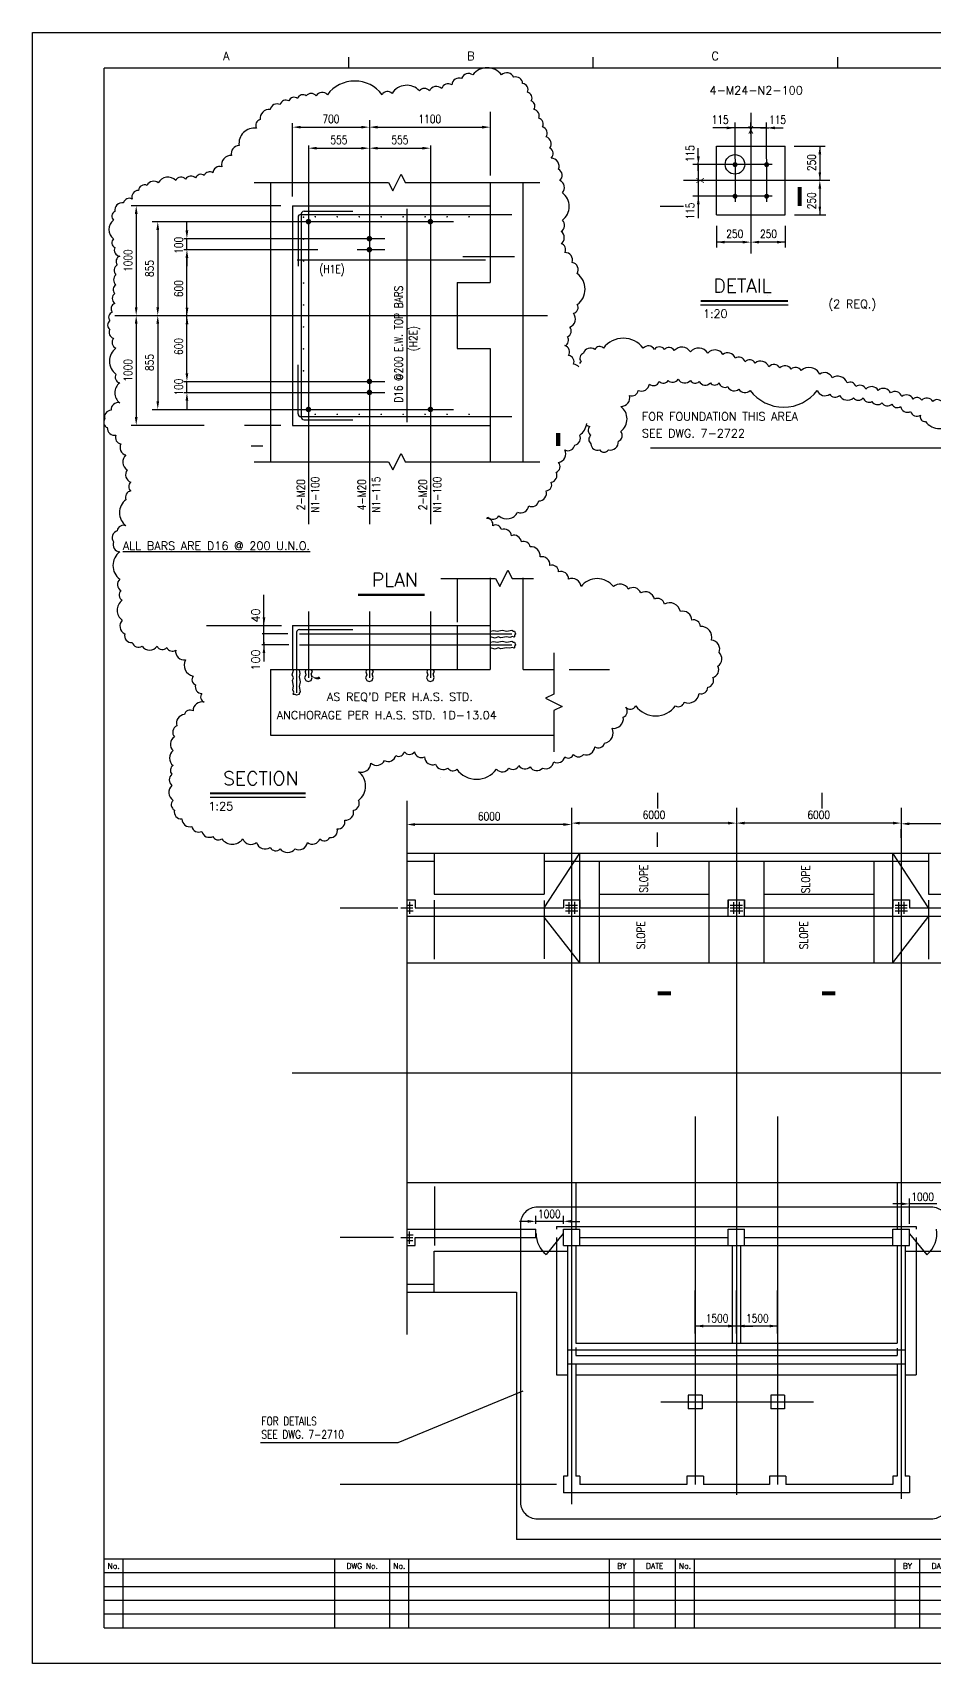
# Model space of a CAD drawing. Extents: x 0 to 84100, y 0 to 59400.
# Drawn here: x 0 to 32830, y 0 to 59400 of the extents above; entities that cross this region are included whole.
import ezdxf
from ezdxf.enums import TextEntityAlignment as Align

# ---------------------------------------------------------------- set-up
doc = ezdxf.new("R2010")
doc.units = 0
doc.header["$LTSCALE"] = 2500
for name, pattern in [('CENTER', [0]), ('DASHED', [0]), ('HIDDEN', [0])]:
    doc.linetypes.add(name, pattern=pattern)
for name, color, linetype in [('BORDER', 7, 'CONTINUOUS'), ('BOUNDLINE', 3, 'CONTINUOUS'), ('CLINE', 7, 'CENTER'), ('CONC', 1, 'CONTINUOUS'), ('CUTLINE', 7, 'CONTINUOUS'), ('DIM', 6, 'CONTINUOUS'), ('REBAR', 2, 'CONTINUOUS'), ('TEXT', 7, 'CONTINUOUS'), ('TEXTM', 1, 'CONTINUOUS')]:
    doc.layers.add(name, color=color, linetype=linetype)
doc.styles.get("Standard").update_dxf_attribs({"font": 'romans', "width": 0.8})

msp = doc.modelspace()

# ---------------------------------------------------------------- linework, layer by layer
at = {"layer": 'BORDER', "color": 0}
for p, q in [((11500, 58500), (11500, 58100)), ((20400, 58500), (20400, 58100)), ((29300, 58500), (29300, 58100)), ((2600, 1300), (2600, 58100)), ((82800, 58100), (2600, 58100)), ((82800, 3800), (2600, 3800)), ((3300, 1300), (3300, 3800)), ((11000, 1300), (11000, 3800)), ((13000, 1300), (13000, 3800)), ((13700, 1300), (13700, 3800)), ((21000, 1300), (21000, 3800)), ((21900, 1300), (21900, 3800)), ((23400, 1300), (23400, 3800)), ((24100, 1300), (24100, 3800)), ((31400, 1300), (31400, 3800)), ((32300, 1300), (32300, 3800)), ((57800, 3300), (2600, 3300)), ((2600, 2800), (57800, 2800)), ((2600, 2300), (57800, 2300)), ((2600, 1800), (57800, 1800)), ((2600, 1300), (82800, 1300))]:
    msp.add_line(p, q, dxfattribs=at)
at = {"layer": 'BORDER', "color": 0, "const_width": 75}
for points in [[(27505, 49628), (24321, 49628)], [(14278, 38921), (11847, 38921)], [(9937, 31687), (6459, 31687)]]:
    msp.add_lwpolyline(points, dxfattribs=at)
at = {"layer": 'BORDER', "color": 0}
for points in [[(27505, 49478), (24321, 49478)], [(9937, 31537), (6459, 31537)]]:
    msp.add_lwpolyline(points, dxfattribs=at)
at = {"layer": 'BOUNDLINE', "color": 0, "linetype": 'DASHED'}
msp.add_lwpolyline([(17777, 5855), (17777, 16029, -0.414214), (18377, 16629), (32715, 16629, -0.414214), (33315, 16029), (33315, 5855, -0.414214), (32715, 5255), (18377, 5255, -0.414214)], format="xyb", close=True, dxfattribs=at)
at = {"layer": 'CLINE', "color": 0}
for p, q in [((16662, 56511), (16662, 54201)), ((26148, 56474), (26148, 51355)), ((12262, 56210), (12262, 41500)), ((10042, 55287), (10042, 41500)), ((14482, 55287), (14482, 41500)), ((25573, 54791), (25573, 53241)), ((26723, 54791), (26723, 53241)), ((26923, 54591), (25373, 54591)), ((29022, 54016), (23697, 54016)), ((26923, 53441), (25373, 53441)), ((4348, 52515), (15317, 52515)), ((5510, 51895), (12822, 51895)), ((5510, 51495), (10380, 51495)), ((11816, 51495), (12822, 51495)), ((2992, 49095), (18748, 49095)), ((5510, 46695), (12822, 46695)), ((5510, 46295), (12822, 46295)), ((4348, 45675), (15317, 45675)), ((22491, 44278), (80916, 44278)), ((13622, 31416), (13622, 11978)), ((25622, 31168), (25622, 6137)), ((11193, 27516), (13295, 27516)), ((13722, 27738), (13722, 27299)), ((19522, 27726), (19522, 27299)), ((19722, 27738), (19722, 27299)), ((25522, 27726), (25522, 27299)), ((25722, 27738), (25722, 27299)), ((31522, 27726), (31522, 27299)), ((31722, 27738), (31722, 27299)), ((9444, 21516), (75997, 21516)), ((24122, 19925), (24122, 6516)), ((27122, 19925), (27122, 6516)), ((13135, 15516), (11193, 15516)), ((13726, 15286), (13726, 15726)), ((13726, 15286), (13726, 15726)), ((13726, 15286), (13726, 15726)), ((13726, 15286), (13726, 15726)), ((28434, 9516), (22874, 9516)), ((19075, 6516), (11193, 6516))]:
    msp.add_line(p, q, dxfattribs=at)
at = {"layer": 'CONC', "color": 0}
for p, q in [((24898, 55266), (27398, 55266)), ((24898, 52766), (24898, 55266)), ((27398, 52766), (27398, 55266)), ((16662, 53942), (16662, 50295)), ((17862, 43769), (17862, 53942)), ((9462, 53095), (16662, 53095)), ((9462, 53095), (9462, 45095)), ((24898, 52766), (27398, 52766)), ((15462, 50295), (16662, 50295)), ((15462, 50295), (15462, 47895)), ((15462, 47895), (16662, 47895)), ((16662, 47895), (16662, 43769)), ((9462, 45095), (16662, 45095)), ((15462, 39520), (15462, 37920)), ((16662, 39544), (16662, 36207)), ((17862, 36207), (17862, 39546)), ((9462, 37807), (9462, 36207)), ((9462, 37807), (16662, 37807)), ((16662, 37597), (16791, 37625)), ((16791, 37625), (16913, 37597)), ((16913, 37597), (17090, 37633)), ((17090, 37633), (17260, 37601)), ((17260, 37601), (17448, 37629)), ((17448, 37629), (17508, 37597)), ((17508, 37597), (17547, 37597)), ((17547, 37597), (17574, 37495)), ((17574, 37495), (17547, 37452)), ((17547, 37452), (17547, 37397)), ((16835, 37346), (16662, 37397)), ((16662, 37197), (16791, 37225)), ((16835, 36946), (16662, 36997)), ((16791, 37225), (16913, 37197)), ((16949, 37397), (16835, 37346)), ((16949, 36997), (16835, 36946)), ((16913, 37197), (17090, 37233)), ((17047, 37353), (16949, 37397)), ((17047, 36953), (16949, 36997)), ((17252, 37393), (17047, 37353)), ((17252, 36993), (17047, 36953)), ((17090, 37233), (17260, 37201)), ((17378, 37373), (17252, 37393)), ((17378, 36973), (17252, 36993)), ((17260, 37201), (17448, 37229)), ((17472, 37401), (17378, 37373)), ((17472, 37001), (17378, 36973)), ((17448, 37229), (17508, 37197)), ((17535, 37377), (17472, 37401)), ((17535, 36977), (17472, 37001)), ((17508, 37197), (17547, 37197)), ((17547, 37397), (17535, 37377)), ((17547, 36997), (17535, 36977)), ((17547, 37197), (17574, 37095)), ((17574, 37095), (17547, 37052)), ((17547, 37052), (17547, 36997)), ((9452, 36008), (9503, 36181)), ((9503, 35894), (9452, 36008)), ((9459, 35796), (9503, 35894)), ((9499, 35591), (9459, 35796)), ((9703, 36181), (9731, 36052)), ((9731, 36052), (9703, 35930)), ((9703, 35930), (9739, 35753)), ((9739, 35753), (9707, 35583)), ((9943, 36013), (9901, 35902)), ((9901, 35902), (9943, 35800)), ((9942, 36207), (9917, 36117)), ((9917, 36117), (9943, 36013)), ((9943, 35800), (10034, 35762)), ((10034, 35762), (10143, 35799)), ((10186, 36126), (10139, 36205)), ((10143, 35799), (10175, 35912)), ((10145, 36046), (10186, 36126)), ((10175, 35912), (10145, 36046)), ((12163, 36013), (12121, 35902)), ((12121, 35902), (12163, 35800)), ((12162, 36207), (12137, 36117)), ((12137, 36117), (12163, 36013)), ((12163, 35800), (12254, 35762)), ((12254, 35762), (12363, 35799)), ((12406, 36126), (12359, 36205)), ((12363, 35799), (12395, 35912)), ((12365, 36046), (12406, 36126)), ((12395, 35912), (12365, 36046)), ((14383, 36013), (14341, 35902)), ((14341, 35902), (14383, 35800)), ((14382, 36207), (14357, 36117)), ((14357, 36117), (14383, 36013)), ((14383, 35800), (14474, 35762)), ((14474, 35762), (14583, 35799)), ((14626, 36126), (14579, 36205)), ((14583, 35799), (14615, 35912)), ((14585, 36046), (14626, 36126)), ((14615, 35912), (14585, 36046)), ((9479, 35465), (9499, 35591)), ((9507, 35371), (9479, 35465)), ((9483, 35308), (9507, 35371)), ((9503, 35296), (9483, 35308)), ((9558, 35296), (9503, 35296)), ((9601, 35269), (9558, 35296)), ((9703, 35296), (9601, 35269)), ((9735, 35394), (9703, 35335)), ((9703, 35335), (9703, 35296)), ((9707, 35583), (9735, 35394)), ((13622, 29516), (19922, 29516)), ((14622, 29516), (14622, 28016)), ((18622, 29516), (18622, 28016)), ((18622, 27516), (19922, 29516)), ((19922, 25516), (19922, 29516)), ((31322, 25516), (31322, 29516)), ((31322, 29516), (75622, 29516)), ((32622, 27516), (31322, 29516)), ((32622, 29516), (32622, 28016)), ((14622, 28016), (18622, 28016)), ((32622, 28016), (36622, 28016)), ((13622, 27816), (13922, 27816)), ((13922, 27816), (13922, 27516)), ((13922, 27516), (19322, 27516)), ((19322, 27816), (19322, 27516)), ((19322, 27816), (19922, 27816)), ((19922, 27816), (19922, 27516)), ((25322, 27816), (25922, 27816)), ((25322, 27816), (25322, 27516)), ((25322, 27216), (25322, 27816)), ((25922, 27816), (25922, 27516)), ((25922, 27216), (25922, 27816)), ((31322, 27816), (31622, 27816)), ((31322, 27816), (31322, 27516)), ((31622, 27816), (31922, 27816)), ((31922, 27816), (31922, 27516)), ((31922, 27516), (37322, 27516)), ((13622, 27216), (19922, 27216)), ((19922, 25516), (18625, 27184)), ((31322, 27216), (73322, 27216)), ((31322, 25516), (32626, 27211)), ((13622, 25516), (19922, 25516)), ((31322, 25516), (71922, 25516)), ((13622, 17516), (31472, 17516)), ((19772, 17516), (19772, 15816)), ((31472, 17516), (31472, 15816)), ((31472, 17516), (71922, 17516)), ((13622, 15816), (18322, 15816)), ((13922, 15516), (18322, 15516)), ((13922, 15216), (13922, 15516)), ((18322, 15516), (18322, 15816)), ((19072, 15916), (19072, 15816)), ((19322, 15216), (19322, 15816)), ((19322, 15816), (19922, 15816)), ((19922, 15216), (19922, 15816)), ((19922, 15516), (25322, 15516)), ((25322, 15216), (25322, 15816)), ((25322, 15816), (25922, 15816)), ((25922, 15216), (25922, 15816)), ((25922, 15516), (31322, 15516)), ((31322, 15216), (31322, 15816)), ((31322, 15816), (31922, 15816)), ((31922, 15216), (31922, 15816)), ((32172, 15916), (32172, 15816)), ((13622, 15216), (13922, 15216)), ((14622, 15016), (19472, 15016)), ((14622, 13516), (14622, 15016)), ((19322, 15216), (19922, 15216)), ((19472, 15216), (19472, 6816)), ((19772, 15216), (19772, 11664)), ((19922, 15216), (25322, 15216)), ((25322, 15216), (25922, 15216)), ((25472, 15216), (25472, 11666)), ((25772, 15216), (25772, 11666)), ((25922, 15216), (31322, 15216)), ((31322, 15216), (31622, 15216)), ((31472, 15216), (31472, 11665)), ((31622, 15216), (31922, 15216)), ((31772, 15216), (31772, 6816)), ((31772, 15016), (36622, 15016)), ((13622, 13516), (17622, 13516)), ((17622, 13516), (17622, 4516)), ((19472, 11416), (31772, 11416)), ((19772, 11666), (31472, 11666)), ((19772, 11508), (19772, 11216)), ((31472, 11478), (31472, 11216)), ((19472, 10916), (31772, 10916)), ((19772, 10916), (19772, 6816)), ((31472, 10916), (31472, 6816)), ((19772, 10516), (31472, 10516)), ((24372, 9766), (23872, 9766)), ((23872, 9766), (23872, 9266)), ((24372, 9766), (24372, 9266)), ((27372, 9766), (26872, 9766)), ((26872, 9766), (26872, 9266)), ((27372, 9766), (27372, 9266)), ((24372, 9266), (23872, 9266)), ((27372, 9266), (26872, 9266)), ((19322, 6816), (19322, 6216)), ((19472, 6816), (19322, 6816)), ((19922, 6816), (19772, 6816)), ((19922, 6816), (19922, 6516)), ((23822, 6816), (23822, 6516)), ((24422, 6816), (23822, 6816)), ((24422, 6816), (24422, 6516)), ((26822, 6816), (26822, 6516)), ((27422, 6816), (26822, 6816)), ((27422, 6816), (27422, 6516)), ((31322, 6816), (31322, 6516)), ((31472, 6816), (31322, 6816)), ((31922, 6816), (31772, 6816)), ((31922, 6816), (31922, 6216)), ((31922, 6216), (19322, 6216)), ((23822, 6516), (19922, 6516)), ((26822, 6516), (24422, 6516)), ((31322, 6516), (27422, 6516)), ((33622, 4516), (17622, 4516))]:
    msp.add_line(p, q, dxfattribs=at)
at = {"layer": 'CONC', "color": 0, "linetype": 'HIDDEN'}
for p, q in [((8662, 53942), (8662, 43769)), ((15462, 37807), (15462, 36207)), ((8662, 36207), (16662, 36207)), ((8662, 36207), (8662, 33807)), ((17862, 36207), (18975, 36207)), ((8662, 33807), (18975, 33807)), ((13622, 29216), (14622, 29216)), ((18622, 29216), (31622, 29216)), ((31622, 29216), (32622, 29216)), ((19072, 15916), (19772, 15916)), ((19072, 15516), (19072, 13516)), ((19772, 15916), (31472, 15916)), ((31472, 15916), (32172, 15916)), ((32172, 15516), (32172, 13516)), ((13622, 13816), (14622, 13816)), ((19072, 13516), (19072, 10516)), ((32172, 13516), (32172, 10516)), ((19772, 11216), (31472, 11216)), ((19072, 10516), (19472, 10516)), ((31772, 10516), (32172, 10516))]:
    msp.add_line(p, q, dxfattribs=at)
at = {"layer": 'CONC', "color": 0, "linetype": 'CONTINUOUS'}
for p, q in [((19922, 29516), (31322, 29516)), ((19922, 27516), (25322, 27516)), ((25922, 27516), (31322, 27516)), ((19922, 27216), (31322, 27216)), ((19922, 25516), (31322, 25516))]:
    msp.add_line(p, q, dxfattribs=at)
at = {"layer": 'CUTLINE', "color": 0}
msp.add_lwpolyline([(0, 0), (0, 59400), (84100, 59400), (84100, 0)], close=True, dxfattribs=at)
msp.add_lwpolyline([(0, 0), (0, 59400), (84100, 59400), (84100, 0)], close=True, dxfattribs=at)
at = {"layer": 'DIM', "color": 0}
for p, q in [((9462, 53431), (9462, 56105)), ((9762, 55956), (11962, 55956)), ((12562, 55956), (16362, 55956)), ((25452, 55929), (24769, 55929)), ((25752, 55929), (25452, 55929)), ((25573, 54807), (25573, 56129)), ((26148, 55929), (25573, 55929)), ((26148, 55716), (26148, 56129)), ((26148, 55716), (26148, 56129)), ((26723, 55929), (26148, 55929)), ((26502, 55929), (26802, 55929)), ((26723, 54807), (26723, 56129)), ((27023, 55929), (27323, 55929)), ((27720, 55266), (28858, 55266)), ((28660, 55266), (28660, 54016)), ((10342, 55190), (11962, 55190)), ((12562, 55190), (14182, 55190)), ((24236, 54891), (24236, 55191)), ((24236, 54370), (24236, 54670)), ((25357, 54591), (24036, 54591)), ((24236, 54591), (24236, 54016)), ((24448, 54016), (24036, 54016)), ((24448, 54016), (24036, 54016)), ((24236, 54016), (24236, 53441)), ((24236, 53620), (24236, 53320)), ((28660, 53716), (28660, 52766)), ((9038, 53095), (3590, 53095)), ((25357, 53441), (24036, 53441)), ((24236, 53320), (24236, 52637)), ((3771, 52795), (3771, 49395)), ((5617, 52195), (5617, 52495)), ((24898, 52358), (24898, 51569)), ((27398, 52358), (27398, 51569)), ((27734, 52766), (28877, 52766)), ((4556, 52215), (4556, 49395)), ((5617, 51495), (5617, 51895)), ((25848, 51769), (24898, 51769)), ((27398, 51769), (26448, 51769)), ((5617, 46995), (5617, 51195)), ((5617, 51195), (5617, 50895)), ((3771, 48795), (3771, 45395)), ((4556, 48795), (4556, 45975)), ((5617, 47295), (5617, 47977)), ((5617, 46995), (5617, 47295)), ((5617, 46295), (5617, 46695)), ((5617, 45995), (5617, 45695)), ((6243, 45095), (3590, 45095)), ((9038, 45095), (7715, 45095)), ((8422, 38097), (8422, 38926)), ((8422, 38107), (8422, 38407)), ((8422, 37797), (8422, 38097)), ((6325, 37807), (9065, 37807)), ((9296, 37497), (8361, 37497)), ((8422, 37497), (8422, 37807)), ((8422, 37097), (8422, 37497)), ((9332, 37097), (8349, 37097)), ((8422, 37197), (8422, 36897)), ((8422, 36797), (8422, 36497)), ((19538, 36207), (21007, 36207)), ((22767, 31142), (22767, 31709)), ((28747, 31142), (28747, 31709)), ((13622, 31016), (13622, 30356)), ((13622, 31016), (13622, 30356)), ((19622, 31168), (19622, 5795)), ((31622, 31168), (31622, 5990)), ((19322, 30556), (13922, 30556)), ((19622, 30807), (19622, 30807)), ((19622, 30807), (19622, 30807)), ((25322, 30607), (19922, 30607)), ((25622, 30582), (25622, 30407)), ((25622, 30582), (25622, 30407)), ((31322, 30607), (25922, 30607)), ((31622, 30582), (31622, 30407)), ((31622, 30073), (31622, 30382)), ((37322, 30582), (31922, 30582)), ((13401, 27516), (13840, 27516)), ((13622, 27616), (13840, 27616)), ((13622, 27416), (13852, 27416)), ((19401, 27616), (19840, 27616)), ((19401, 27516), (19840, 27516)), ((19401, 27416), (19852, 27416)), ((25401, 27616), (25840, 27616)), ((25401, 27516), (25840, 27516)), ((25401, 27416), (25852, 27416)), ((31401, 27616), (31840, 27616)), ((31401, 27516), (31840, 27516)), ((31401, 27416), (31852, 27416)), ((19922, 25516), (19922, 25516)), ((31622, 16738), (31322, 16738)), ((31922, 16016), (31922, 16938)), ((32922, 16738), (31922, 16738)), ((18022, 16101), (17722, 16101)), ((18322, 16016), (18322, 16301)), ((19322, 16101), (18322, 16101)), ((19322, 16016), (19322, 16301)), ((19622, 16101), (19922, 16101)), ((13405, 15508), (13844, 15508)), ((13405, 15508), (13844, 15508)), ((13405, 15508), (13844, 15508)), ((13405, 15508), (13844, 15508)), ((13622, 15608), (13856, 15608)), ((13622, 15608), (13856, 15608)), ((13622, 15608), (13856, 15608)), ((13622, 15608), (13856, 15608)), ((13622, 15408), (13844, 15408)), ((13622, 15408), (13844, 15408)), ((13622, 15408), (13844, 15408)), ((13622, 15408), (13844, 15408)), ((24122, 12016), (24122, 13580)), ((25622, 12016), (25622, 13580)), ((25622, 13580), (25622, 13580)), ((27122, 12016), (27122, 13580)), ((25022, 12288), (24110, 12288)), ((25622, 12288), (24122, 12288)), ((25322, 12288), (25022, 12288)), ((27122, 12288), (25622, 12288)), ((25922, 12288), (26222, 12288)), ((24422, 6216), (23822, 6216)), ((27422, 6216), (26822, 6216)), ((31922, 6216), (31322, 6216))]:
    msp.add_line(p, q, dxfattribs=at)
at = {"layer": 'DIM', "color": 0, "linetype": 'HIDDEN'}
for p, q in [((20622, 29216), (20622, 25516)), ((24622, 29216), (24622, 25516)), ((26622, 29216), (26622, 25516)), ((30622, 29216), (30622, 25516)), ((20622, 28016), (24622, 28016)), ((26622, 28016), (30622, 28016)), ((14622, 27797), (14622, 25648)), ((18622, 27786), (18622, 25660)), ((32622, 27797), (32622, 25648)), ((14639, 15225), (14639, 17374)), ((14639, 15225), (14639, 17374)), ((14639, 15225), (14639, 17374)), ((14639, 15225), (14639, 17374))]:
    msp.add_line(p, q, dxfattribs=at)
at = {"layer": 'DIM', "color": 0}
for points, format in [([(19883, 47223, 0.229097), (19694, 47319, 0.5), (19513, 47636, 0.5), (19377, 47998, 0.5), (19468, 48315, 0.5), (19558, 48677, 0.5), (19694, 49175, 0.5), (19830, 49492, 0.5), (19830, 50623, 0.5), (19649, 51030, 0.5), (19377, 51392, 0.5), (19241, 51709, 0.5), (19241, 52161, 0.5), (19287, 52569, 0.5), (19287, 53564, 0.5), (19196, 54017, 0.5), (19151, 54424, 0.5), (18879, 54831, 0.5), (18834, 55193, 0.5), (18698, 55601, 0.5), (18562, 55963, 0.5), (18427, 56279, 0.5), (18245, 56596, 0.5), (18155, 56913, 0.5), (18019, 57230, 0.5), (17838, 57546, 0.5), (17521, 57773, 0.5), (17068, 57863, 0.5), (16027, 57863, 0.5), (15620, 57727, 0.5), (15258, 57501, 0.5), (14896, 57365, 0.5), (14443, 57275, 0.5), (14081, 57275, 0.5), (13085, 57184, 0.5), (12723, 57139, 0.5), (10731, 57139, 0.5), (10323, 57094, 0.5), (9961, 57094, 0.5), (9644, 57003, 0.5), (9327, 56913, 0.5), (9011, 56777, 0.5), (8648, 56596, 0.5), (8286, 56234, 0.5), (8150, 55917, 0.5), (7517, 55284, 0.5), (7245, 54922, 0.5), (6883, 54514, 0.5), (6566, 54288, 0.5), (6249, 54198, 0.5), (5932, 54107, 0.5), (5570, 54062, 0.5), (5208, 54017, 0.5), (4574, 53926, 0.5), (4167, 53836, 0.5), (3850, 53655, 0.5), (3624, 53338, 0.5), (3307, 53202, 0.5), (2990, 52885, 0.5), (2944, 52569, 0.5), (2944, 51890, 0.5), (2990, 51573, 0.5), (3171, 51256, 0.5), (3080, 50940, 0.5), (3035, 50578, 0.5), (3035, 50216, 0.5), (2990, 49899, 0.5), (2990, 49537, 0.5), (2899, 49220, 0.5), (2809, 48903, 0.5), (2809, 48586, 0.5), (2944, 48270, 0.5), (3035, 47908, 0.5), (3035, 46957, 0.5), (3171, 46641, 0.5), (3171, 45917, 0.5), (2854, 45645, 0.5), (2628, 45328, 0.5), (2718, 45012, 0.5), (3035, 44740, 0.5), (3216, 44423, 0.5), (3397, 44016, 0.5), (3442, 43473, 0.5), (3578, 43021, 0.5), (3578, 42704, 0.5), (3397, 42387, 0.5), (3397, 41437, 0.5), (3080, 41256, 0.5), (2944, 40848, 0.5), (3171, 40486, 0.5), (3171, 39491, 0.5), (3216, 39084, 0.5), (3261, 38722, 0.5), (3261, 37998, 0.5), (3352, 37500, 0.5), (3624, 37183, 0.5), (3986, 37047, 0.5), (4529, 37047, 0.5), (4891, 37002, 0.5), (5208, 36912, 0.5), (5570, 36550, 0.5), (5842, 35961, 0.5), (5932, 35644, 0.5), (6159, 35328, 0.5), (6249, 35011, 0.5), (5842, 34694, 0.5), (5525, 34558, 0.5), (5253, 34151, 0.5), (5163, 33744, 0.5), (5117, 33246, 0.5), (5117, 32703, 0.5), (5072, 32386, 0.5), (5072, 31979, 0.5), (5117, 31436, 0.5), (5163, 31074, 0.5), (5434, 30757, 0.5), (5796, 30486, 0.5), (6159, 30305, 0.5), (6566, 30124, 0.5), (6883, 30033, 0.5), (7652, 30033, 0.5), (8150, 29897, 0.5), (8648, 29716, 0.5), (9011, 29671, 0.5), (9554, 29671, 0.5), (10006, 29897, 0.5), (10459, 30033, 0.5), (10821, 30078, 0.5), (11093, 30395, 0.5), (11365, 30712, 0.5), (11681, 31074, 0.5), (11863, 31436, 0.5), (11863, 32477, 0.5), (12315, 32794, 0.5), (12813, 32884, 0.5), (13221, 33065, 0.5), (13537, 33201, 0.5), (13900, 33201, 0.5), (14262, 33020, 0.5), (14669, 32748, 0.5), (15122, 32613, 0.5), (15439, 32567, 0.5), (16887, 32567, 0.5), (17340, 32613, 0.5), (17702, 32703, 0.5), (18110, 32658, 0.5), (18562, 32613, 0.5), (18970, 32839, 0.5), (19377, 33020, 0.5), (19694, 33110, 0.5), (20056, 33110, 0.5), (20464, 33382, 0.5), (20826, 33518, 0.5), (21097, 34061, 0.5), (21505, 34468, 0.5), (21595, 34830, 0.5), (21958, 34875, 0.5), (23406, 34875, 0.5), (23723, 35011, 0.5), (24266, 35328, 0.5), (24583, 35554, 0.5), (24764, 35916, 0.5), (24945, 36323, 0.5), (24991, 36821, 0.5), (24719, 37274, 0.5), (24312, 37771, 0.5), (23995, 37998, 0.5), (23587, 38314, 0.5), (22999, 38586, 0.5), (22637, 38767, 0.5), (22139, 38993, 0.5), (21686, 39129, 0.5), (21143, 39219, 0.5), (19966, 39219, 0.5), (19513, 39491, 0.5), (19151, 39762, 0.5), (18834, 39989, 0.5), (18472, 40305, 0.5), (18110, 40667, 0.5), (17793, 40848, 0.5), (17431, 41075, 0.5), (17068, 41301, 0.5), (16752, 41437, 0.5), (16525, 41708, 0.5), (16570, 41753, 0.5)], "xyb"), ([(25280, 54803, 0, 100, 0), (25063, 55010, 0, 0, 0), (24320, 55717, 0, 0, -0.536272), (24594, 57269, 0, 0, 3.78619)], "xyseb"), ([(11960, 51120, 0, 100, 0), (12187, 50923, 0, 0, 0), (12432, 50710, 0, 0, 0.4823), (12986, 50812, 0, 0, -0.913277), (13376, 50648, 0, 0, 0.929931)], "xyseb"), ([(13623, 50381, 0, 100, 0), (13921, 50415, 0, 0, 0), (13992, 50423, 0, 0, 1.109211), (13890, 50894, 0, 0, 0.031396), (13376, 50689, 0, 0, 16.43945)], "xyseb"), ([(26764, 49809, 0.000102), (26763, 49810, 0.5)], "xyb"), ([(33139, 45917, 0.5), (32777, 45962, 0.5), (32369, 46007, 0.5), (32053, 46052, 0.5), (31645, 46143, 0.5), (31238, 46279, 0.5), (30785, 46369, 0.5), (30332, 46414, 0.5), (29970, 46505, 0.5), (29653, 46641, 0.5), (29110, 46822, 0.5), (28657, 46957, 0.5), (27978, 47093, 0.5), (27616, 47138, 0.5), (27209, 47184, 0.5), (26801, 47229, 0.5), (26303, 47365, 0.5), (25941, 47410, 0.5), (25579, 47546, 0.5), (25126, 47681, 0.5), (24583, 47727, 0.5), (23949, 47772, 0.5), (23361, 47817, 0.5), (22999, 47862, 0.5), (22637, 47862, 0.5), (22229, 47908, 0.5), (20781, 47908, 0.5), (20464, 47862, 0.5), (20056, 47727, 0.5), (19966, 47410, 0.104811), (19912, 47348, 0.5)], "xyb"), ([(20156, 45115, 0.15611), (20283, 45057, 0.5), (20328, 44740, 0.5), (20328, 44423, 0.5), (20645, 44197, 0.5), (20962, 44197, 0.5), (21324, 44514, 0.5), (21414, 44876, 0.5), (21414, 45781, 0.5), (21731, 46188, 0.5), (22048, 46369, 0.5), (22455, 46595, 0.5), (22818, 46686, 0.5), (23135, 46731, 0.5), (23497, 46776, 0.5), (23949, 46731, 0.5), (24266, 46686, 0.5), (24674, 46641, 0.5), (24991, 46641, 0.5), (25307, 46505, 0.5), (25715, 46414, 0.5), (26122, 46369, 0.5), (28567, 46369, 0.5), (29019, 46233, 0.5), (29382, 46188, 0.5), (29880, 46098, 0.5), (30242, 46098, 0.5), (30559, 45962, 0.5), (30921, 45917, 0.5), (31283, 45871, 0.5), (31600, 45781, 0.5), (31962, 45600, 0.5), (32324, 45464, 0.5), (32460, 45238, 0.5), (32505, 45238, 0.5)], "xyb"), ([(16570, 41753, 0.5), (16978, 41799, 0.5), (17657, 41934, 0.5), (18064, 42161, 0.5), (18427, 42342, 0.5), (18698, 42704, 0.5), (18879, 43021, 0.5), (19060, 43383, 0.5), (19151, 43745, 0.5), (19377, 44197, 0.5), (19739, 44378, 0.5), (19920, 44740, 0.187595), (20180, 45158, 0.5)], "xyb"), ([(32505, 45238, 0.5), (33546, 45238, 0.5)], "xyb"), ([(17578, 37408, 0, 100, 0), (17807, 37215, 0, 0, 0), (18003, 37051, 0, 0, -0.324038), (18408, 35430, 0, 0, 1.478862)], "xyseb"), ([(16825, 36955, 0, 100, 0), (17050, 36757, 0, 0, 0), (18099, 35835, 0, 0, -0.393393), (18234, 34493, 0, 0, 2.168952)], "xyseb"), ([(9485, 35614, 0, 100, 0), (9244, 35436, 0, 0, 0), (9088, 35321, 0, 0, 0.298517), (8816, 34590, 0, 0, 0.288183), (8844, 34562, 0, 0, 0.168908)], "xyseb"), ([(14847, 32272, 0.000102), (14846, 32272, 0.5)], "xyb")]:
    msp.add_lwpolyline(points, format=format, dxfattribs=at)
for points, const_width in [([(25528, 54591, 1), (25618, 54591, 1)], 90), ([(26678, 54591, 1), (26768, 54591, 1)], 90), ([(25528, 53441, 1), (25618, 53441, 1)], 90), ([(26678, 53441, 1), (26768, 53441, 1)], 90), ([(9992, 52515, 1), (10092, 52515, 1)], 100), ([(14432, 52515, 1), (14532, 52515, 1)], 100), ([(12212, 51895, 1), (12312, 51895, 1)], 100), ([(12212, 51495, 1), (12312, 51495, 1)], 100), ([(12212, 46695, 1), (12312, 46695, 1)], 100), ([(12212, 46295, 1), (12312, 46295, 1)], 100), ([(9992, 45675, 1), (10092, 45675, 1)], 100), ([(14432, 45675, 1), (14532, 45675, 1)], 100), ([(13710, 27616, 1), (13734, 27616, 1)], 24), ([(13710, 27416, 1), (13734, 27416, 1)], 24), ([(19510, 27616, 1), (19534, 27616, 1)], 24), ([(19510, 27416, 1), (19534, 27416, 1)], 24), ([(19710, 27616, 1), (19734, 27616, 1)], 24), ([(19710, 27416, 1), (19734, 27416, 1)], 24), ([(25510, 27616, 1), (25534, 27616, 1)], 24), ([(25510, 27416, 1), (25534, 27416, 1)], 24), ([(25710, 27616, 1), (25734, 27616, 1)], 24), ([(25710, 27416, 1), (25734, 27416, 1)], 24), ([(31510, 27616, 1), (31534, 27616, 1)], 24), ([(31510, 27416, 1), (31534, 27416, 1)], 24), ([(31710, 27616, 1), (31734, 27616, 1)], 24), ([(31710, 27416, 1), (31734, 27416, 1)], 24), ([(13714, 15608, -1), (13738, 15608, -1)], 24), ([(13714, 15608, 1), (13738, 15608, 1)], 24), ([(13714, 15608, -1), (13738, 15608, -1)], 24), ([(13714, 15608, 1), (13738, 15608, 1)], 24), ([(13714, 15408, -1), (13738, 15408, -1)], 24), ([(13714, 15408, 1), (13738, 15408, 1)], 24), ([(13714, 15408, -1), (13738, 15408, -1)], 24), ([(13714, 15408, 1), (13738, 15408, 1)], 24)]:
    msp.add_lwpolyline(points, format="xyb", close=True, dxfattribs=dict(at, const_width=const_width))
for points in [[(8062, 53942), (12962, 53942), (13112, 53642), (13412, 54242), (13562, 53942), (18462, 53942)], [(8062, 43769), (12962, 43769), (13112, 43469), (13412, 44069), (13562, 43769), (18462, 43769)], [(14862, 39520), (16854, 39520), (17004, 39220), (17304, 39820), (17454, 39520), (18233, 39520)], [(18975, 36807), (18975, 35307), (18675, 35157), (19275, 34857), (18975, 34707), (18975, 33207)]]:
    msp.add_lwpolyline(points, dxfattribs=at)
msp.add_lwpolyline([(10170, 36006, 0, 100, 0.5), (10455, 35914, 0, 0, 0.5), (10510, 35897, 0, 0, 0.5), (10582, 35460, 0, 0, 0.5), (10582, 35181, 0, 0, 0.5)], format="xyseb", close=True, dxfattribs=at)
msp.add_circle((25571, 54599), 356, dxfattribs=at)
for centre, radius, start, end in [((19320, 15663), 991, 180, 231.24063), ((31925, 15655), 995, 309.2982, 9.16228)]:
    msp.add_arc(centre, radius, start, end, dxfattribs=at)
for points in [[(9762, 56006), (9762, 55906), (9462, 55956)], [(11962, 56006), (11962, 55906), (12262, 55956)], [(12562, 56006), (12562, 55906), (12262, 55956)], [(16362, 56006), (16362, 55906), (16662, 55956)], [(25273, 55979), (25273, 55879), (25573, 55929)], [(27023, 55979), (27023, 55879), (26723, 55929)], [(28610, 54966), (28710, 54966), (28660, 55266)], [(10342, 55240), (10342, 55140), (10042, 55190)], [(11962, 55240), (11962, 55140), (12262, 55190)], [(12562, 55240), (12562, 55140), (12262, 55190)], [(14182, 55240), (14182, 55140), (14482, 55190)], [(24186, 54891), (24286, 54891), (24236, 54591)], [(28610, 54316), (28710, 54316), (28660, 54016)], [(28610, 53716), (28710, 53716), (28660, 54016)], [(3721, 52795), (3821, 52795), (3771, 53095)], [(24186, 53141), (24286, 53141), (24236, 53441)], [(28610, 53066), (28710, 53066), (28660, 52766)], [(4506, 52215), (4606, 52215), (4556, 52515)], [(5567, 52195), (5667, 52195), (5617, 51895)], [(25198, 51819), (25198, 51719), (24898, 51769)], [(25848, 51819), (25848, 51719), (26148, 51769)], [(26448, 51819), (26448, 51719), (26148, 51769)], [(27098, 51819), (27098, 51719), (27398, 51769)], [(5567, 51195), (5667, 51195), (5617, 51495)], [(5567, 51195), (5667, 51195), (5617, 51495)], [(3721, 49395), (3821, 49395), (3771, 49095)], [(4506, 49395), (4606, 49395), (4556, 49095)], [(5570, 49378), (5670, 49378), (5620, 49078)], [(3721, 48795), (3821, 48795), (3771, 49095)], [(4506, 48795), (4606, 48795), (4556, 49095)], [(5570, 48778), (5670, 48778), (5620, 49078)], [(5567, 46995), (5667, 46995), (5617, 46695)], [(5567, 46995), (5667, 46995), (5617, 46695)], [(4506, 45975), (4606, 45975), (4556, 45675)], [(5567, 45995), (5667, 45995), (5617, 46295)], [(3721, 45395), (3821, 45395), (3771, 45095)], [(8372, 38107), (8472, 38107), (8422, 37807)], [(8372, 36797), (8472, 36797), (8422, 37097)], [(13922, 30606), (13922, 30506), (13622, 30556)], [(19322, 30606), (19322, 30506), (19622, 30556)], [(19922, 30657), (19922, 30557), (19622, 30607)], [(25322, 30657), (25322, 30557), (25622, 30607)], [(25922, 30657), (25922, 30557), (25622, 30607)], [(31322, 30657), (31322, 30557), (31622, 30607)], [(31922, 30632), (31922, 30532), (31622, 30582)], [(31622, 16788), (31622, 16688), (31922, 16738)], [(18022, 16151), (18022, 16051), (18322, 16101)], [(19622, 16151), (19622, 16051), (19322, 16101)], [(24422, 12338), (24422, 12238), (24122, 12288)], [(25322, 12338), (25322, 12238), (25622, 12288)], [(25922, 12338), (25922, 12238), (25622, 12288)], [(26833, 12338), (26833, 12238), (27133, 12288)]]:
    msp.add_solid(points, dxfattribs=at)
at = {"layer": 'REBAR', "color": 0}
for p, q in [((9882, 52895), (11662, 52895)), ((13623, 52987), (13623, 45211)), ((9662, 52675), (9662, 50895)), ((9762, 52775), (17447, 52775)), ((9782, 52795), (9782, 45415)), ((9782, 52695), (9782, 50895)), ((9631, 51120), (16482, 51120)), ((15664, 51240), (17548, 51240)), ((9662, 45515), (9662, 47295)), ((9762, 45415), (17447, 45415)), ((9882, 45295), (11662, 45295)), ((10042, 38320), (10042, 35899)), ((12262, 38320), (12262, 35899)), ((14482, 38320), (14482, 35899)), ((9612, 37557), (9612, 35351)), ((9712, 37657), (11662, 37657)), ((9712, 37497), (17447, 37497)), ((9712, 37097), (17447, 37097)), ((19320, 15663), (18699, 14890)), ((31925, 15646), (32559, 14880))]:
    msp.add_line(p, q, dxfattribs=at)
at = {"layer": 'REBAR', "color": 0, "const_width": 30}
for points in [[(9863, 52694, 1), (9863, 52664, 1)], [(10275, 52693, 1), (10305, 52693, 1)], [(11075, 52693, 1), (11105, 52693, 1)], [(11875, 52693, 1), (11905, 52693, 1)], [(12675, 52693, 1), (12705, 52693, 1)], [(13475, 52693, 1), (13505, 52693, 1)], [(14275, 52693, 1), (14305, 52693, 1)], [(15075, 52693, 1), (15105, 52693, 1)], [(15875, 52693, 1), (15905, 52693, 1)], [(9863, 51894, 1), (9863, 51864, 1)], [(9863, 51094, 1), (9863, 51064, 1)], [(9863, 50294, 1), (9863, 50264, 1)], [(9863, 49494, 1), (9863, 49464, 1)], [(9863, 48694, 1), (9863, 48664, 1)], [(9863, 47894, 1), (9863, 47864, 1)], [(9863, 47094, 1), (9863, 47064, 1)], [(10275, 45496, 1), (10305, 45496, 1)], [(11075, 45496, 1), (11105, 45496, 1)], [(11875, 45496, 1), (11905, 45496, 1)], [(12675, 45496, 1), (12705, 45496, 1)], [(13475, 45496, 1), (13505, 45496, 1)], [(14275, 45496, 1), (14305, 45496, 1)], [(15075, 45496, 1), (15105, 45496, 1)], [(15875, 45496, 1), (15905, 45496, 1)]]:
    msp.add_lwpolyline(points, format="xyb", close=True, dxfattribs=at)
at = {"layer": 'REBAR', "color": 0}
for centre, start, end in [((9882, 52795), 90, 180), ((9762, 52675), 90, 180), ((9762, 45515), 180, 270), ((9882, 45395), 180, 270), ((9712, 37557), 90, 180)]:
    msp.add_arc(centre, 100, start, end, dxfattribs=at)
at = {"layer": 'TEXTM', "color": 0}
for p, q in [((22843, 53081), (23692, 53081)), ((7958, 44346), (8380, 44346))]:
    msp.add_line(p, q, dxfattribs=at)
for points in [[(27925, 53774, 150, 150, 0), (27925, 53081, 0, 0, 0), (27537, 53081, 0, 0, 0)], [(19134, 44816, 150, 150, 0), (19134, 44342, 0, 0, 0), (18150, 44342, 0, 0, 0)], [(23247, 24403, 150, 150, 0), (22754, 24403, 0, 0, 0), (22754, 25279, 0, 0, 0)], [(29227, 24403, 150, 150, 0), (28734, 24403, 0, 0, 0), (28734, 25279, 0, 0, 0)]]:
    msp.add_lwpolyline(points, format="xyseb", dxfattribs=at)
for points in [[(22754, 29742), (22754, 30262)], [(17851, 9921), (13300, 8029), (8296, 8029)]]:
    msp.add_lwpolyline(points, dxfattribs=at)

# ---------------------------------------------------------------- texts
at = {"layer": 'BORDER', "color": 0}
for s, height, p in [('A', 300, (7050, 58400)), ('B', 300, (15950, 58400)), ('C', 300, (24850, 58400)), ('No.', 200, (2950, 3450)), ('DWG No.', 200, (12000, 3450)), ('No.', 200, (13350, 3450)), ('BY', 200, (21450, 3450)), ('DATE', 200, (22650, 3450)), ('No.', 200, (23750, 3450)), ('BY', 200, (31850, 3450)), ('DATE', 200, (33050, 3450))]:
    msp.add_text(s, height=height, dxfattribs=at).set_placement(p, align=Align.CENTER)
for s, p in [('DETAIL', (26905, 49778)), ('PLAN', (14019, 39071)), ('SECTION', (9678, 31837))]:
    msp.add_text(s, height=500, dxfattribs=at).set_placement(p, align=Align.BOTTOM_RIGHT)
for s, p in [('1:20', (25303, 49311)), ('1:25', (7302, 31370))]:
    msp.add_text(s, height=300, dxfattribs=at).set_placement(p, align=Align.TOP_RIGHT)
at = {"layer": 'DIM', "color": 0, "width": 0.8}
for s, p in [('700', (10862, 56256)), ('1100', (14462, 56256)), ('555', (11152, 55490)), ('555', (13372, 55490)), ('6000', (16622, 30856)), ('6000', (22622, 30907)), ('6000', (28622, 30907)), ('1000', (32401, 16994)), ('1000', (18812, 16371)), ('1500', (24920, 12569)), ('1500', (26385, 12569))]:
    msp.add_text(s, height=300, dxfattribs=at).set_placement(p, align=Align.MIDDLE_CENTER)
for s, height, p in [('115', 300, (25031, 56229)), ('x', 400, (26148, 55929)), ('115', 300, (27124, 56229)), ('250', 300, (25561, 52069)), ('250', 300, (26790, 52069))]:
    msp.add_text(s, height=height, dxfattribs=at).set_placement(p, align=Align.MIDDLE)
for s, height, p in [('115', 300, (23936, 54992)), ('250', 300, (28360, 54664)), ('x', 400, (24236, 54016)), ('250', 300, (28360, 53277)), ('115', 300, (23936, 52899)), ('100', 300, (5317, 51652)), ('600', 300, (5317, 50074)), ('600', 300, (5317, 47967))]:
    msp.add_text(s, height=height, rotation=90, dxfattribs=at).set_placement(p, align=Align.MIDDLE)
for s, p in [('1000', (3471, 51095)), ('855', (4256, 50805)), ('855', (4256, 47385)), ('1000', (3471, 47095)), ('100', (5317, 46489))]:
    msp.add_text(s, height=300, rotation=90, dxfattribs=at).set_placement(p, align=Align.MIDDLE_CENTER)
at = {"layer": 'DIM', "color": 0}
for s, p in [('40', (8122, 38168)), ('100', (8122, 36547))]:
    msp.add_text(s, height=300, rotation=90, dxfattribs=at).set_placement(p, align=Align.MIDDLE_CENTER)
at = {"layer": 'DIM', "color": 0, "width": 0.8}
for p in [(22397, 28071), (28293, 28052), (22293, 26014), (28225, 26014)]:
    msp.add_text('SLOPE', height=300, rotation=90, dxfattribs=at).set_placement(p)
for s, p in [('FOR DETAILS', (8331, 8676)), ('SEE DWG. 7-2710', (8331, 8190))]:
    msp.add_text(s, height=300, dxfattribs=at).set_placement(p)
at = {"layer": 'TEXT', "color": 0}
for s, p in [('4-M24-N2-100', (24644, 57148)), ('(2 REQ.)', (28967, 49366)), ('FOR FOUNDATION THIS AREA ', (22182, 45271)), ('SEE DWG. 7-2722', (22182, 44656)), ('%%UALL BARS ARE D16 @ 200 U.N.O.', (3286, 40559)), ("AS REQ'D PER H.A.S. STD.", (10715, 35055)), ('ANCHORAGE PER H.A.S. STD. 1D-13.04', (8889, 34390))]:
    msp.add_text(s, height=300, dxfattribs=at).set_placement(p)
at = {"layer": 'TEXT', "color": 0, "width": 0.8}
msp.add_text('(H1E)', height=300, dxfattribs=at).set_placement((10900, 50763), align=Align.MIDDLE)
for s, p in [('D16 @200 E.W. TOP BARS', (13323, 48049)), ('(H2E)', (13877, 48255)), ('2-M20', (9763, 42569)), ('N1-100', (10288, 42569)), ('4-M20', (11983, 42569)), ('N1-115', (12508, 42569)), ('2-M20', (14203, 42569)), ('N1-100', (14728, 42569))]:
    msp.add_text(s, height=300, rotation=90, dxfattribs=at).set_placement(p, align=Align.MIDDLE)

doc.saveas('drawing.dxf')
